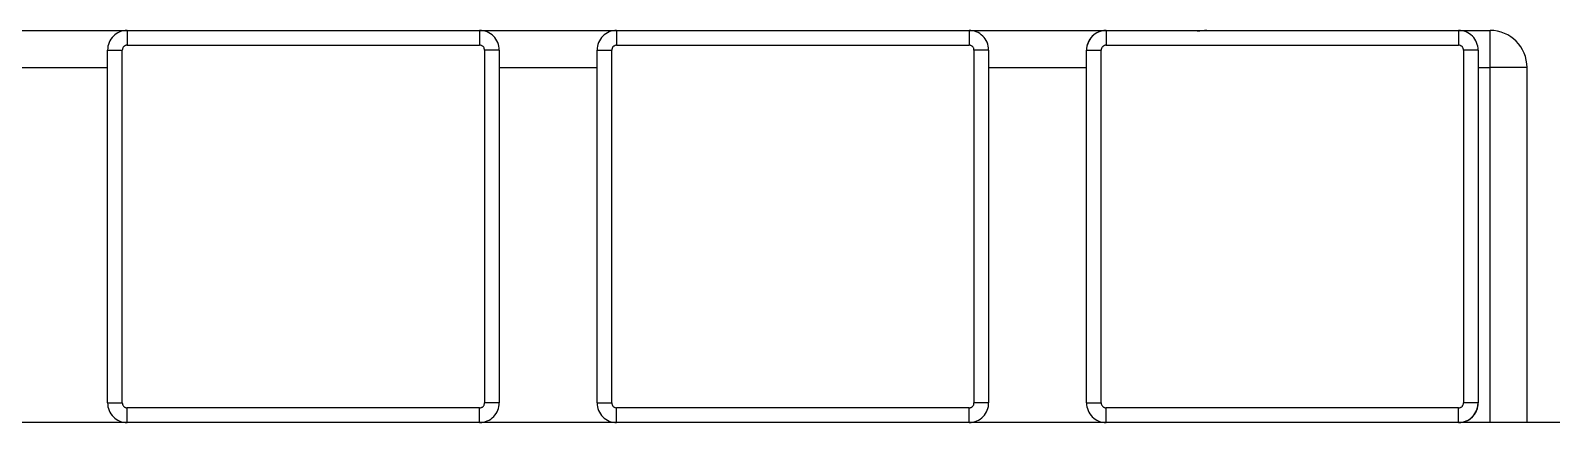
# Model space of a CAD drawing. Header units: millimetres. Extents: x 10366 to 13995, y 24552 to 29685.
# Drawn here: x 11541.8 to 11697.2, y 28004.8 to 28044.8 of the extents above; entities that cross this region are included whole.
import ezdxf

# ---------------------------------------------------------------- set-up
doc = ezdxf.new("R2010")
doc.units = ezdxf.units.MM
doc.header["$LTSCALE"] = 3
doc.layers.add('DomyÅ›lny', color=7, linetype='Continuous')

msp = doc.modelspace()

# ---------------------------------------------------------------- linework, layer by layer
at = {"layer": 'DomyÅ›lny'}
for p, q in [((11348.51, 28044.83), (11690.95, 28044.83)), ((11551.73, 28044.83), (11587.73, 28044.83)), ((11601.73, 28044.83), (11637.73, 28044.83)), ((11651.73, 28044.83), (11687.73, 28044.83)), ((11551.73, 28043.33), (11587.73, 28043.33)), ((11601.73, 28043.33), (11637.73, 28043.33)), ((11651.73, 28043.33), (11687.73, 28043.33)), ((11549.73, 28006.83), (11549.73, 28042.83)), ((11551.23, 28006.83), (11551.23, 28042.83)), ((11588.23, 28042.83), (11588.23, 28006.83)), ((11589.73, 28042.83), (11589.73, 28006.83)), ((11599.73, 28006.83), (11599.73, 28042.83)), ((11601.23, 28006.83), (11601.23, 28042.83)), ((11638.23, 28042.83), (11638.23, 28006.83)), ((11639.73, 28042.83), (11639.73, 28006.83)), ((11649.73, 28006.83), (11649.73, 28042.83)), ((11651.23, 28006.83), (11651.23, 28042.83)), ((11688.23, 28042.83), (11688.23, 28006.83)), ((11689.73, 28042.83), (11689.73, 28006.83)), ((11539.73, 28041.05), (11549.73, 28041.05)), ((11589.73, 28041.05), (11599.73, 28041.05)), ((11639.73, 28041.05), (11649.73, 28041.05)), ((11689.73, 28041.05), (11690.95, 28041.05)), ((11690.95, 28004.83), (11690.95, 28041.05)), ((11694.73, 28004.83), (11694.73, 28041.05)), ((11587.73, 28006.33), (11551.73, 28006.33)), ((11637.73, 28006.33), (11601.73, 28006.33)), ((11687.73, 28006.33), (11651.73, 28006.33)), ((11749.73, 28004.83), (11289.73, 28004.83)), ((11551.26, 28004.83), (11538.09, 28004.83)), ((11601.3, 28004.83), (11588.12, 28004.83)), ((11651.18, 28004.83), (11638, 28004.83)), ((11701.21, 28004.83), (11688.04, 28004.83))]:
    msp.add_line(p, q, dxfattribs=at)
for points in [[(11551.73, 28044.83, 0), (11551.54, 28044.82, 0), (11551.34, 28044.79, 0), (11551.15, 28044.74, 0), (11550.97, 28044.68, 0), (11550.79, 28044.59, 0), (11550.62, 28044.49, 0), (11550.47, 28044.37, 0), (11550.32, 28044.24, 0), (11550.19, 28044.1, 0), (11550.07, 28043.94, 0), (11549.97, 28043.77, 0), (11549.89, 28043.59, 0), (11549.82, 28043.41, 0), (11549.77, 28043.22, 0), (11549.74, 28043.02, 0), (11549.73, 28042.83, 0)], [(11551.73, 28044.83, 0), (11551.73, 28044.83, 0), (11551.73, 28044.83, 0), (11551.73, 28044.83, 0), (11551.73, 28044.83, 0), (11551.73, 28044.83, 0), (11551.73, 28044.83, 0), (11551.73, 28044.83, 0), (11551.73, 28044.83, 0), (11551.73, 28044.83, 0), (11551.73, 28044.83, 0), (11551.73, 28044.83, 0), (11551.73, 28044.83, 0), (11551.73, 28044.83, 0), (11551.73, 28044.82, 0), (11551.73, 28044.78, 0), (11551.73, 28044.64, 0), (11551.73, 28043.33, 0)], [(11587.73, 28044.83, 0), (11587.73, 28044.83, 0), (11587.73, 28044.83, 0), (11587.73, 28044.83, 0), (11587.73, 28044.83, 0), (11587.73, 28044.83, 0), (11587.73, 28044.83, 0), (11587.73, 28044.83, 0), (11587.73, 28044.83, 0), (11587.73, 28044.83, 0), (11587.73, 28044.83, 0), (11587.73, 28044.83, 0), (11587.73, 28044.83, 0), (11587.73, 28044.83, 0), (11587.73, 28044.82, 0), (11587.73, 28044.78, 0), (11587.73, 28044.64, 0), (11587.73, 28043.33, 0)], [(11589.73, 28042.83, 0), (11589.72, 28043.02, 0), (11589.7, 28043.22, 0), (11589.65, 28043.41, 0), (11589.58, 28043.59, 0), (11589.5, 28043.77, 0), (11589.4, 28043.94, 0), (11589.28, 28044.1, 0), (11589.15, 28044.24, 0), (11589, 28044.37, 0), (11588.85, 28044.49, 0), (11588.68, 28044.59, 0), (11588.5, 28044.68, 0), (11588.31, 28044.74, 0), (11588.12, 28044.79, 0), (11587.93, 28044.82, 0), (11587.73, 28044.83, 0)], [(11601.73, 28044.83, 0), (11601.54, 28044.82, 0), (11601.34, 28044.79, 0), (11601.15, 28044.74, 0), (11600.97, 28044.68, 0), (11600.79, 28044.59, 0), (11600.62, 28044.49, 0), (11600.47, 28044.37, 0), (11600.32, 28044.24, 0), (11600.19, 28044.1, 0), (11600.07, 28043.94, 0), (11599.97, 28043.77, 0), (11599.89, 28043.59, 0), (11599.82, 28043.41, 0), (11599.77, 28043.22, 0), (11599.74, 28043.02, 0), (11599.73, 28042.83, 0)], [(11601.73, 28044.83, 0), (11601.73, 28044.83, 0), (11601.73, 28044.83, 0), (11601.73, 28044.83, 0), (11601.73, 28044.83, 0), (11601.73, 28044.83, 0), (11601.73, 28044.83, 0), (11601.73, 28044.83, 0), (11601.73, 28044.83, 0), (11601.73, 28044.83, 0), (11601.73, 28044.83, 0), (11601.73, 28044.83, 0), (11601.73, 28044.83, 0), (11601.73, 28044.83, 0), (11601.73, 28044.82, 0), (11601.73, 28044.78, 0), (11601.73, 28044.64, 0), (11601.73, 28043.33, 0)], [(11637.73, 28044.83, 0), (11637.73, 28044.83, 0), (11637.73, 28044.83, 0), (11637.73, 28044.83, 0), (11637.73, 28044.83, 0), (11637.73, 28044.83, 0), (11637.73, 28044.83, 0), (11637.73, 28044.83, 0), (11637.73, 28044.83, 0), (11637.73, 28044.83, 0), (11637.73, 28044.83, 0), (11637.73, 28044.83, 0), (11637.73, 28044.83, 0), (11637.73, 28044.83, 0), (11637.73, 28044.82, 0), (11637.73, 28044.78, 0), (11637.73, 28044.64, 0), (11637.73, 28043.33, 0)], [(11639.73, 28042.83, 0), (11639.73, 28042.84, 0), (11639.72, 28043.05, 0), (11639.69, 28043.24, 0), (11639.64, 28043.43, 0), (11639.57, 28043.62, 0), (11639.49, 28043.79, 0), (11639.38, 28043.96, 0), (11639.26, 28044.12, 0), (11639.13, 28044.26, 0), (11638.98, 28044.39, 0), (11638.82, 28044.51, 0), (11638.65, 28044.61, 0), (11638.47, 28044.69, 0), (11638.29, 28044.75, 0), (11638.1, 28044.79, 0), (11637.92, 28044.82, 0), (11637.73, 28044.83, 0)], [(11651.73, 28044.83, 0), (11651.72, 28044.83, 0), (11651.51, 28044.82, 0), (11651.32, 28044.79, 0), (11651.13, 28044.73, 0), (11650.95, 28044.67, 0), (11650.77, 28044.58, 0), (11650.6, 28044.48, 0), (11650.45, 28044.36, 0), (11650.3, 28044.22, 0), (11650.17, 28044.07, 0), (11650.06, 28043.92, 0), (11649.96, 28043.75, 0), (11649.88, 28043.57, 0), (11649.81, 28043.38, 0), (11649.77, 28043.19, 0), (11649.74, 28043.01, 0), (11649.73, 28042.83, 0)], [(11651.73, 28044.83, 0), (11651.54, 28044.82, 0), (11651.34, 28044.79, 0), (11651.15, 28044.74, 0), (11650.97, 28044.68, 0), (11650.79, 28044.59, 0), (11650.62, 28044.49, 0), (11650.47, 28044.37, 0), (11650.32, 28044.24, 0), (11650.19, 28044.1, 0), (11650.07, 28043.94, 0), (11649.97, 28043.77, 0), (11649.89, 28043.59, 0), (11649.82, 28043.41, 0), (11649.77, 28043.22, 0), (11649.74, 28043.02, 0), (11649.73, 28042.83, 0)], [(11651.73, 28044.83, 0), (11651.73, 28044.83, 0), (11651.73, 28044.83, 0), (11651.73, 28044.83, 0), (11651.73, 28044.83, 0), (11651.73, 28044.83, 0), (11651.73, 28044.83, 0), (11651.73, 28044.83, 0), (11651.73, 28044.83, 0), (11651.73, 28044.83, 0), (11651.73, 28044.83, 0), (11651.73, 28044.83, 0), (11651.73, 28044.83, 0), (11651.73, 28044.83, 0), (11651.73, 28044.82, 0), (11651.73, 28044.78, 0), (11651.73, 28044.64, 0), (11651.73, 28043.33, 0)], [(11689.73, 28042.83, 0), (11689.72, 28043.02, 0), (11689.7, 28043.22, 0), (11689.65, 28043.41, 0), (11689.58, 28043.59, 0), (11689.5, 28043.77, 0), (11689.4, 28043.94, 0), (11689.28, 28044.1, 0), (11689.15, 28044.24, 0), (11689, 28044.37, 0), (11688.85, 28044.49, 0), (11688.68, 28044.59, 0), (11688.5, 28044.68, 0), (11688.31, 28044.74, 0), (11688.12, 28044.79, 0), (11687.93, 28044.82, 0), (11687.73, 28044.83, 0)], [(11687.73, 28044.83, 0), (11687.73, 28044.83, 0), (11687.73, 28044.83, 0), (11687.73, 28044.83, 0), (11687.73, 28044.83, 0), (11687.73, 28044.83, 0), (11687.73, 28044.83, 0), (11687.73, 28044.83, 0), (11687.73, 28044.83, 0), (11687.73, 28044.83, 0), (11687.73, 28044.83, 0), (11687.73, 28044.83, 0), (11687.73, 28044.83, 0), (11687.73, 28044.83, 0), (11687.73, 28044.82, 0), (11687.73, 28044.78, 0), (11687.73, 28044.64, 0), (11687.73, 28043.33, 0)], [(11690.95, 28041.05, 0), (11690.95, 28044.83, 0)], [(11551.73, 28043.33, 0), (11551.69, 28043.33, 0), (11551.64, 28043.32, 0), (11551.59, 28043.31, 0), (11551.54, 28043.29, 0), (11551.5, 28043.27, 0), (11551.46, 28043.24, 0), (11551.42, 28043.21, 0), (11551.38, 28043.18, 0), (11551.35, 28043.15, 0), (11551.32, 28043.11, 0), (11551.29, 28043.06, 0), (11551.27, 28043.02, 0), (11551.26, 28042.97, 0), (11551.24, 28042.93, 0), (11551.24, 28042.88, 0), (11551.23, 28042.83, 0)], [(11588.23, 28042.83, 0), (11588.23, 28042.88, 0), (11588.22, 28042.93, 0), (11588.21, 28042.97, 0), (11588.2, 28043.02, 0), (11588.18, 28043.06, 0), (11588.15, 28043.11, 0), (11588.12, 28043.15, 0), (11588.09, 28043.18, 0), (11588.05, 28043.21, 0), (11588.01, 28043.24, 0), (11587.97, 28043.27, 0), (11587.93, 28043.29, 0), (11587.88, 28043.31, 0), (11587.83, 28043.32, 0), (11587.78, 28043.33, 0), (11587.73, 28043.33, 0)], [(11601.73, 28043.33, 0), (11601.69, 28043.33, 0), (11601.64, 28043.32, 0), (11601.59, 28043.31, 0), (11601.54, 28043.29, 0), (11601.5, 28043.27, 0), (11601.46, 28043.24, 0), (11601.42, 28043.21, 0), (11601.38, 28043.18, 0), (11601.35, 28043.15, 0), (11601.32, 28043.11, 0), (11601.29, 28043.06, 0), (11601.27, 28043.02, 0), (11601.26, 28042.97, 0), (11601.24, 28042.93, 0), (11601.24, 28042.88, 0), (11601.23, 28042.83, 0)], [(11638.23, 28042.83, 0), (11638.23, 28042.88, 0), (11638.22, 28042.93, 0), (11638.21, 28042.97, 0), (11638.2, 28043.02, 0), (11638.17, 28043.06, 0), (11638.15, 28043.11, 0), (11638.12, 28043.15, 0), (11638.09, 28043.18, 0), (11638.05, 28043.22, 0), (11638.01, 28043.24, 0), (11637.97, 28043.27, 0), (11637.92, 28043.29, 0), (11637.88, 28043.31, 0), (11637.83, 28043.32, 0), (11637.78, 28043.33, 0), (11637.73, 28043.33, 0)], [(11651.73, 28043.33, 0), (11651.69, 28043.33, 0), (11651.64, 28043.32, 0), (11651.59, 28043.31, 0), (11651.54, 28043.29, 0), (11651.5, 28043.27, 0), (11651.46, 28043.24, 0), (11651.42, 28043.21, 0), (11651.38, 28043.18, 0), (11651.35, 28043.14, 0), (11651.32, 28043.11, 0), (11651.29, 28043.06, 0), (11651.27, 28043.02, 0), (11651.26, 28042.97, 0), (11651.24, 28042.93, 0), (11651.24, 28042.88, 0), (11651.23, 28042.83, 0)], [(11688.23, 28042.83, 0), (11688.23, 28042.88, 0), (11688.22, 28042.93, 0), (11688.21, 28042.97, 0), (11688.2, 28043.02, 0), (11688.18, 28043.06, 0), (11688.15, 28043.11, 0), (11688.12, 28043.15, 0), (11688.09, 28043.18, 0), (11688.05, 28043.21, 0), (11688.01, 28043.24, 0), (11687.97, 28043.27, 0), (11687.93, 28043.29, 0), (11687.88, 28043.31, 0), (11687.83, 28043.32, 0), (11687.78, 28043.33, 0), (11687.73, 28043.33, 0)], [(11549.73, 28042.83, 0), (11549.73, 28042.83, 0), (11549.73, 28042.83, 0), (11549.73, 28042.83, 0), (11549.73, 28042.83, 0), (11549.73, 28042.83, 0), (11549.73, 28042.83, 0), (11549.73, 28042.83, 0), (11549.73, 28042.83, 0), (11549.73, 28042.83, 0), (11549.73, 28042.83, 0), (11549.73, 28042.83, 0), (11549.73, 28042.83, 0), (11549.74, 28042.83, 0), (11549.74, 28042.83, 0), (11549.78, 28042.83, 0), (11549.92, 28042.83, 0), (11551.23, 28042.83, 0)], [(11589.73, 28042.83, 0), (11589.73, 28042.83, 0), (11589.73, 28042.83, 0), (11589.73, 28042.83, 0), (11589.73, 28042.83, 0), (11589.73, 28042.83, 0), (11589.73, 28042.83, 0), (11589.73, 28042.83, 0), (11589.73, 28042.83, 0), (11589.73, 28042.83, 0), (11589.73, 28042.83, 0), (11589.73, 28042.83, 0), (11589.73, 28042.83, 0), (11589.73, 28042.83, 0), (11589.72, 28042.83, 0), (11589.69, 28042.83, 0), (11589.55, 28042.83, 0), (11588.23, 28042.83, 0)], [(11599.73, 28042.83, 0), (11599.73, 28042.83, 0), (11599.73, 28042.83, 0), (11599.73, 28042.83, 0), (11599.73, 28042.83, 0), (11599.73, 28042.83, 0), (11599.73, 28042.83, 0), (11599.73, 28042.83, 0), (11599.73, 28042.83, 0), (11599.73, 28042.83, 0), (11599.73, 28042.83, 0), (11599.73, 28042.83, 0), (11599.74, 28042.83, 0), (11599.74, 28042.83, 0), (11599.78, 28042.83, 0), (11599.92, 28042.83, 0), (11601.23, 28042.83, 0)], [(11639.73, 28042.83, 0), (11639.73, 28042.83, 0), (11639.73, 28042.83, 0), (11639.73, 28042.83, 0), (11639.73, 28042.83, 0), (11639.73, 28042.83, 0), (11639.73, 28042.83, 0), (11639.73, 28042.83, 0), (11639.73, 28042.83, 0), (11639.73, 28042.83, 0), (11639.73, 28042.83, 0), (11639.73, 28042.83, 0), (11639.73, 28042.83, 0), (11639.73, 28042.83, 0), (11639.72, 28042.83, 0), (11639.69, 28042.83, 0), (11639.55, 28042.83, 0), (11638.23, 28042.83, 0)], [(11649.73, 28042.83, 0), (11649.73, 28042.83, 0), (11649.73, 28042.83, 0), (11649.73, 28042.83, 0), (11649.73, 28042.83, 0), (11649.73, 28042.83, 0), (11649.73, 28042.83, 0), (11649.73, 28042.83, 0), (11649.73, 28042.83, 0), (11649.73, 28042.83, 0), (11649.73, 28042.83, 0), (11649.73, 28042.83, 0), (11649.73, 28042.83, 0), (11649.74, 28042.83, 0), (11649.74, 28042.83, 0), (11649.78, 28042.83, 0), (11649.92, 28042.83, 0), (11651.23, 28042.83, 0)], [(11689.73, 28042.83, 0), (11689.73, 28042.83, 0), (11689.73, 28042.83, 0), (11689.73, 28042.83, 0), (11689.73, 28042.83, 0), (11689.73, 28042.83, 0), (11689.73, 28042.83, 0), (11689.73, 28042.83, 0), (11689.73, 28042.83, 0), (11689.73, 28042.83, 0), (11689.73, 28042.83, 0), (11689.73, 28042.83, 0), (11689.73, 28042.83, 0), (11689.73, 28042.83, 0), (11689.72, 28042.83, 0), (11689.69, 28042.83, 0), (11689.55, 28042.83, 0), (11688.23, 28042.83, 0)], [(11694.73, 28041.05, 0), (11694.73, 28041.05, 0), (11694.73, 28041.05, 0), (11694.73, 28041.05, 0), (11694.73, 28041.05, 0), (11694.73, 28041.05, 0), (11694.73, 28041.05, 0), (11694.73, 28041.05, 0), (11694.73, 28041.05, 0), (11694.73, 28041.05, 0), (11694.73, 28041.05, 0), (11694.73, 28041.05, 0), (11694.73, 28041.05, 0), (11694.73, 28041.05, 0), (11694.71, 28041.05, 0), (11694.62, 28041.05, 0), (11694.27, 28041.05, 0), (11690.95, 28041.05, 0)], [(11549.73, 28006.83, 0), (11549.74, 28006.63, 0), (11549.77, 28006.44, 0), (11549.82, 28006.25, 0), (11549.89, 28006.06, 0), (11549.97, 28005.89, 0), (11550.07, 28005.72, 0), (11550.19, 28005.56, 0), (11550.32, 28005.41, 0), (11550.47, 28005.28, 0), (11550.62, 28005.17, 0), (11550.79, 28005.06, 0), (11550.97, 28004.98, 0), (11551.15, 28004.91, 0), (11551.34, 28004.87, 0), (11551.54, 28004.84, 0), (11551.73, 28004.83, 0)], [(11549.73, 28006.83, 0), (11549.73, 28006.83, 0), (11549.73, 28006.83, 0), (11549.73, 28006.83, 0), (11549.73, 28006.83, 0), (11549.73, 28006.83, 0), (11549.73, 28006.83, 0), (11549.73, 28006.83, 0), (11549.73, 28006.83, 0), (11549.73, 28006.83, 0), (11549.73, 28006.83, 0), (11549.73, 28006.83, 0), (11549.73, 28006.83, 0), (11549.74, 28006.83, 0), (11549.74, 28006.83, 0), (11549.78, 28006.83, 0), (11549.92, 28006.83, 0), (11551.23, 28006.83, 0)], [(11551.23, 28006.83, 0), (11551.24, 28006.78, 0), (11551.24, 28006.73, 0), (11551.26, 28006.68, 0), (11551.27, 28006.64, 0), (11551.29, 28006.59, 0), (11551.32, 28006.55, 0), (11551.35, 28006.51, 0), (11551.38, 28006.47, 0), (11551.42, 28006.44, 0), (11551.46, 28006.41, 0), (11551.5, 28006.39, 0), (11551.54, 28006.37, 0), (11551.59, 28006.35, 0), (11551.64, 28006.34, 0), (11551.69, 28006.33, 0), (11551.73, 28006.33, 0)], [(11551.73, 28004.83, 0), (11551.73, 28004.83, 0), (11551.73, 28004.83, 0), (11551.73, 28004.83, 0), (11551.73, 28004.83, 0), (11551.73, 28004.83, 0), (11551.73, 28004.83, 0), (11551.73, 28004.83, 0), (11551.73, 28004.83, 0), (11551.73, 28004.83, 0), (11551.73, 28004.83, 0), (11551.73, 28004.83, 0), (11551.73, 28004.83, 0), (11551.73, 28004.84, 0), (11551.73, 28004.87, 0), (11551.73, 28005.01, 0), (11551.73, 28006.33, 0)], [(11587.73, 28006.33, 0), (11587.78, 28006.33, 0), (11587.83, 28006.34, 0), (11587.88, 28006.35, 0), (11587.93, 28006.37, 0), (11587.97, 28006.39, 0), (11588.01, 28006.41, 0), (11588.05, 28006.44, 0), (11588.09, 28006.48, 0), (11588.12, 28006.51, 0), (11588.15, 28006.55, 0), (11588.18, 28006.59, 0), (11588.2, 28006.64, 0), (11588.21, 28006.68, 0), (11588.22, 28006.73, 0), (11588.23, 28006.78, 0), (11588.23, 28006.83, 0)], [(11587.73, 28004.83, 0), (11587.74, 28004.83, 0), (11587.95, 28004.84, 0), (11588.15, 28004.87, 0), (11588.34, 28004.92, 0), (11588.52, 28004.99, 0), (11588.7, 28005.08, 0), (11588.87, 28005.18, 0), (11589.02, 28005.3, 0), (11589.17, 28005.43, 0), (11589.3, 28005.58, 0), (11589.41, 28005.74, 0), (11589.51, 28005.91, 0), (11589.59, 28006.09, 0), (11589.66, 28006.27, 0), (11589.7, 28006.46, 0), (11589.73, 28006.65, 0), (11589.73, 28006.83, 0)], [(11587.73, 28004.83, 0), (11587.73, 28004.83, 0), (11587.73, 28004.83, 0), (11587.73, 28004.83, 0), (11587.73, 28004.83, 0), (11587.73, 28004.83, 0), (11587.73, 28004.83, 0), (11587.73, 28004.83, 0), (11587.73, 28004.83, 0), (11587.73, 28004.83, 0), (11587.73, 28004.83, 0), (11587.73, 28004.83, 0), (11587.73, 28004.83, 0), (11587.73, 28004.84, 0), (11587.73, 28004.87, 0), (11587.73, 28005.01, 0), (11587.73, 28006.33, 0)], [(11589.73, 28006.83, 0), (11589.73, 28006.83, 0), (11589.73, 28006.83, 0), (11589.73, 28006.83, 0), (11589.73, 28006.83, 0), (11589.73, 28006.83, 0), (11589.73, 28006.83, 0), (11589.73, 28006.83, 0), (11589.73, 28006.83, 0), (11589.73, 28006.83, 0), (11589.73, 28006.83, 0), (11589.73, 28006.83, 0), (11589.73, 28006.83, 0), (11589.73, 28006.83, 0), (11589.72, 28006.83, 0), (11589.69, 28006.83, 0), (11589.55, 28006.83, 0), (11588.23, 28006.83, 0)], [(11599.73, 28006.83, 0), (11599.73, 28006.83, 0), (11599.73, 28006.83, 0), (11599.73, 28006.83, 0), (11599.73, 28006.83, 0), (11599.73, 28006.83, 0), (11599.73, 28006.83, 0), (11599.73, 28006.83, 0), (11599.73, 28006.83, 0), (11599.73, 28006.83, 0), (11599.73, 28006.83, 0), (11599.73, 28006.83, 0), (11599.74, 28006.83, 0), (11599.74, 28006.83, 0), (11599.78, 28006.83, 0), (11599.92, 28006.83, 0), (11601.23, 28006.83, 0)], [(11599.73, 28006.83, 0), (11599.74, 28006.63, 0), (11599.77, 28006.44, 0), (11599.82, 28006.25, 0), (11599.89, 28006.06, 0), (11599.97, 28005.89, 0), (11600.07, 28005.72, 0), (11600.19, 28005.56, 0), (11600.32, 28005.41, 0), (11600.47, 28005.28, 0), (11600.62, 28005.17, 0), (11600.79, 28005.06, 0), (11600.97, 28004.98, 0), (11601.15, 28004.91, 0), (11601.34, 28004.87, 0), (11601.54, 28004.84, 0), (11601.73, 28004.83, 0)], [(11601.23, 28006.83, 0), (11601.24, 28006.78, 0), (11601.24, 28006.73, 0), (11601.26, 28006.68, 0), (11601.27, 28006.64, 0), (11601.29, 28006.59, 0), (11601.32, 28006.55, 0), (11601.35, 28006.51, 0), (11601.38, 28006.47, 0), (11601.42, 28006.44, 0), (11601.46, 28006.41, 0), (11601.5, 28006.39, 0), (11601.54, 28006.37, 0), (11601.59, 28006.35, 0), (11601.64, 28006.34, 0), (11601.69, 28006.33, 0), (11601.73, 28006.33, 0)], [(11601.73, 28004.83, 0), (11601.73, 28004.83, 0), (11601.73, 28004.83, 0), (11601.73, 28004.83, 0), (11601.73, 28004.83, 0), (11601.73, 28004.83, 0), (11601.73, 28004.83, 0), (11601.73, 28004.83, 0), (11601.73, 28004.83, 0), (11601.73, 28004.83, 0), (11601.73, 28004.83, 0), (11601.73, 28004.83, 0), (11601.73, 28004.83, 0), (11601.73, 28004.84, 0), (11601.73, 28004.87, 0), (11601.73, 28005.01, 0), (11601.73, 28006.33, 0)], [(11637.73, 28004.83, 0), (11637.74, 28004.83, 0), (11637.95, 28004.84, 0), (11638.15, 28004.87, 0), (11638.34, 28004.92, 0), (11638.52, 28004.99, 0), (11638.7, 28005.08, 0), (11638.87, 28005.18, 0), (11639.02, 28005.3, 0), (11639.17, 28005.43, 0), (11639.3, 28005.58, 0), (11639.41, 28005.74, 0), (11639.51, 28005.91, 0), (11639.59, 28006.09, 0), (11639.66, 28006.27, 0), (11639.7, 28006.46, 0), (11639.73, 28006.65, 0), (11639.73, 28006.83, 0)], [(11637.73, 28006.33, 0), (11637.78, 28006.33, 0), (11637.83, 28006.34, 0), (11637.88, 28006.35, 0), (11637.93, 28006.37, 0), (11637.97, 28006.39, 0), (11638.01, 28006.41, 0), (11638.05, 28006.44, 0), (11638.09, 28006.48, 0), (11638.12, 28006.51, 0), (11638.15, 28006.55, 0), (11638.18, 28006.59, 0), (11638.2, 28006.64, 0), (11638.21, 28006.68, 0), (11638.22, 28006.73, 0), (11638.23, 28006.78, 0), (11638.23, 28006.83, 0)], [(11637.73, 28004.83, 0), (11637.73, 28004.83, 0), (11637.73, 28004.83, 0), (11637.73, 28004.83, 0), (11637.73, 28004.83, 0), (11637.73, 28004.83, 0), (11637.73, 28004.83, 0), (11637.73, 28004.83, 0), (11637.73, 28004.83, 0), (11637.73, 28004.83, 0), (11637.73, 28004.83, 0), (11637.73, 28004.83, 0), (11637.73, 28004.83, 0), (11637.73, 28004.84, 0), (11637.73, 28004.87, 0), (11637.73, 28005.01, 0), (11637.73, 28006.33, 0)], [(11639.73, 28006.83, 0), (11639.73, 28006.83, 0), (11639.73, 28006.83, 0), (11639.73, 28006.83, 0), (11639.73, 28006.83, 0), (11639.73, 28006.83, 0), (11639.73, 28006.83, 0), (11639.73, 28006.83, 0), (11639.73, 28006.83, 0), (11639.73, 28006.83, 0), (11639.73, 28006.83, 0), (11639.73, 28006.83, 0), (11639.73, 28006.83, 0), (11639.73, 28006.83, 0), (11639.72, 28006.83, 0), (11639.69, 28006.83, 0), (11639.55, 28006.83, 0), (11638.23, 28006.83, 0)], [(11649.73, 28006.83, 0), (11649.74, 28006.63, 0), (11649.77, 28006.44, 0), (11649.82, 28006.25, 0), (11649.89, 28006.06, 0), (11649.97, 28005.89, 0), (11650.07, 28005.72, 0), (11650.19, 28005.56, 0), (11650.32, 28005.41, 0), (11650.47, 28005.28, 0), (11650.62, 28005.17, 0), (11650.79, 28005.06, 0), (11650.97, 28004.98, 0), (11651.15, 28004.91, 0), (11651.34, 28004.87, 0), (11651.54, 28004.84, 0), (11651.73, 28004.83, 0)], [(11649.73, 28006.83, 0), (11649.73, 28006.83, 0), (11649.73, 28006.83, 0), (11649.73, 28006.83, 0), (11649.73, 28006.83, 0), (11649.73, 28006.83, 0), (11649.73, 28006.83, 0), (11649.73, 28006.83, 0), (11649.73, 28006.83, 0), (11649.73, 28006.83, 0), (11649.73, 28006.83, 0), (11649.73, 28006.83, 0), (11649.73, 28006.83, 0), (11649.74, 28006.83, 0), (11649.74, 28006.83, 0), (11649.78, 28006.83, 0), (11649.92, 28006.83, 0), (11651.23, 28006.83, 0)], [(11651.23, 28006.83, 0), (11651.24, 28006.78, 0), (11651.24, 28006.73, 0), (11651.26, 28006.68, 0), (11651.27, 28006.64, 0), (11651.29, 28006.59, 0), (11651.32, 28006.55, 0), (11651.35, 28006.51, 0), (11651.38, 28006.47, 0), (11651.42, 28006.44, 0), (11651.46, 28006.41, 0), (11651.5, 28006.39, 0), (11651.54, 28006.37, 0), (11651.59, 28006.35, 0), (11651.64, 28006.34, 0), (11651.69, 28006.33, 0), (11651.73, 28006.33, 0)], [(11651.73, 28004.83, 0), (11651.73, 28004.83, 0), (11651.73, 28004.83, 0), (11651.73, 28004.83, 0), (11651.73, 28004.83, 0), (11651.73, 28004.83, 0), (11651.73, 28004.83, 0), (11651.73, 28004.83, 0), (11651.73, 28004.83, 0), (11651.73, 28004.83, 0), (11651.73, 28004.83, 0), (11651.73, 28004.83, 0), (11651.73, 28004.83, 0), (11651.73, 28004.84, 0), (11651.73, 28004.87, 0), (11651.73, 28005.01, 0), (11651.73, 28006.33, 0)], [(11687.73, 28004.83, 0), (11687.74, 28004.83, 0), (11687.95, 28004.84, 0), (11688.15, 28004.87, 0), (11688.34, 28004.92, 0), (11688.52, 28004.99, 0), (11688.7, 28005.08, 0), (11688.87, 28005.18, 0), (11689.02, 28005.3, 0), (11689.17, 28005.43, 0), (11689.3, 28005.58, 0), (11689.41, 28005.74, 0), (11689.51, 28005.91, 0), (11689.59, 28006.09, 0), (11689.66, 28006.27, 0), (11689.7, 28006.46, 0), (11689.73, 28006.65, 0), (11689.73, 28006.83, 0)], [(11687.73, 28006.33, 0), (11687.78, 28006.33, 0), (11687.83, 28006.34, 0), (11687.88, 28006.35, 0), (11687.93, 28006.37, 0), (11687.97, 28006.39, 0), (11688.01, 28006.41, 0), (11688.05, 28006.44, 0), (11688.09, 28006.48, 0), (11688.12, 28006.51, 0), (11688.15, 28006.55, 0), (11688.18, 28006.59, 0), (11688.2, 28006.64, 0), (11688.21, 28006.68, 0), (11688.22, 28006.73, 0), (11688.23, 28006.78, 0), (11688.23, 28006.83, 0)], [(11687.73, 28004.83, 0), (11687.73, 28004.83, 0), (11687.73, 28004.83, 0), (11687.73, 28004.83, 0), (11687.73, 28004.83, 0), (11687.73, 28004.83, 0), (11687.73, 28004.83, 0), (11687.73, 28004.83, 0), (11687.73, 28004.83, 0), (11687.73, 28004.83, 0), (11687.73, 28004.83, 0), (11687.73, 28004.83, 0), (11687.73, 28004.83, 0), (11687.73, 28004.84, 0), (11687.73, 28004.87, 0), (11687.73, 28005.01, 0), (11687.73, 28006.33, 0)], [(11689.73, 28006.83, 0), (11689.73, 28006.83, 0), (11689.73, 28006.83, 0), (11689.73, 28006.83, 0), (11689.73, 28006.83, 0), (11689.73, 28006.83, 0), (11689.73, 28006.83, 0), (11689.73, 28006.83, 0), (11689.73, 28006.83, 0), (11689.73, 28006.83, 0), (11689.73, 28006.83, 0), (11689.73, 28006.83, 0), (11689.73, 28006.83, 0), (11689.73, 28006.83, 0), (11689.72, 28006.83, 0), (11689.69, 28006.83, 0), (11689.55, 28006.83, 0), (11688.23, 28006.83, 0)], [(11688.35, 28004.92, 0), (11688.64, 28005.04, 0), (11688.91, 28005.21, 0), (11689.15, 28005.41, 0), (11689.35, 28005.65, 0), (11689.52, 28005.92, 0), (11689.64, 28006.21, 0), (11689.71, 28006.52, 0), (11689.73, 28006.83, 0)]]:
    msp.add_polyline3d(points, dxfattribs=at)
for centre, start, end in [((11662.01, 28041.05), 90, 104.4746), ((11690.95, 28041.05), 0, 90)]:
    msp.add_arc(centre, 3.78, start, end, dxfattribs=at)

doc.saveas('drawing.dxf')
